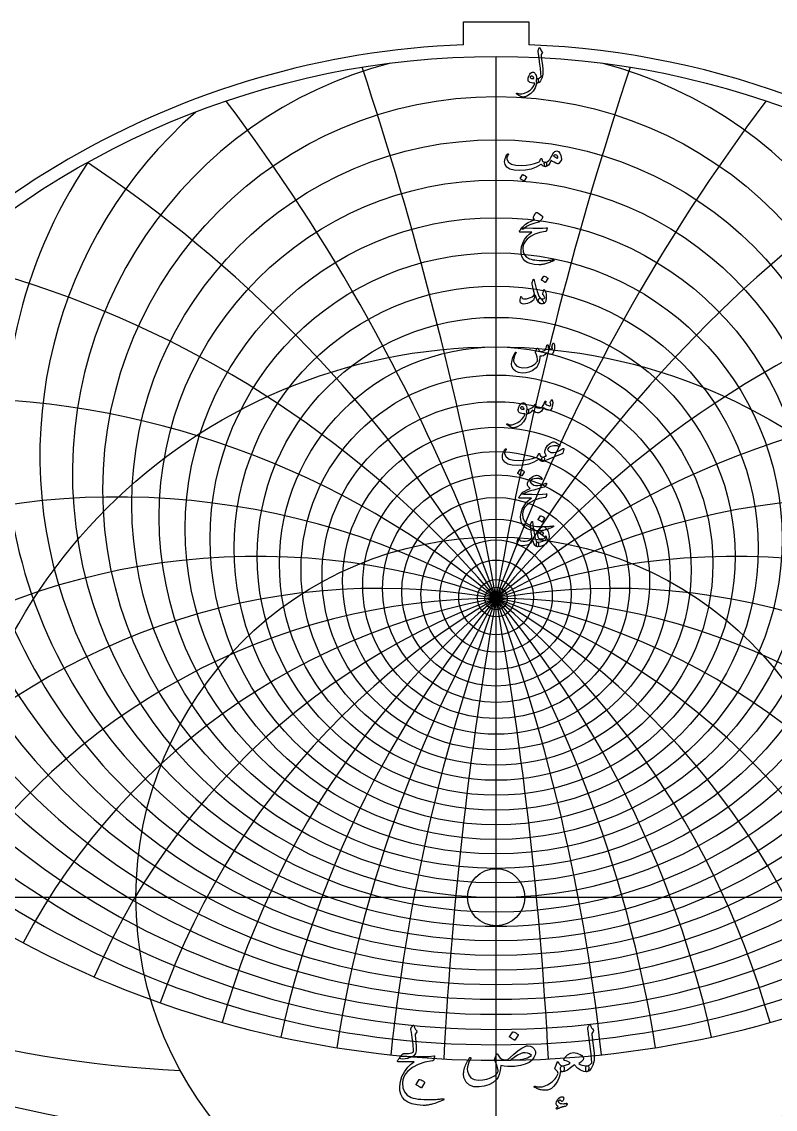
# Model space of a CAD drawing. Header units: millimetres. Extents: x -78 to 78, y -78 to 80.
# Drawn here: x -43.2 to 25.4, y -19.3 to 79.7 of the extents above; entities that cross this region are included whole.
import ezdxf

# ---------------------------------------------------------------- set-up
doc = ezdxf.new("R2010")
doc.units = ezdxf.units.MM
for name, color, linetype in [('CUT_INNER', 6, 'Continuous'), ('CUT_OUTER', 1, 'Continuous'), ('ENGRAVE', 7, 'Continuous'), ('ENGRAVE_FINE', 8, 'Continuous'), ('TEXT', 5, 'Continuous')]:
    doc.layers.add(name, color=color, linetype=linetype)

msp = doc.modelspace()

# ---------------------------------------------------------------- linework, layer by layer
at = {"layer": 'CUT_INNER'}
msp.add_circle((0, 0), 2.6, dxfattribs=at)
at = {"layer": 'CUT_OUTER'}
for points in [[(-2.975, 79.665), (2.975, 79.665), (2.975, 77.5677)], [(-2.975, 77.5677), (-2.975, 79.665)]]:
    msp.add_lwpolyline(points, dxfattribs=at)
for centre, radius, start, end in [((-0.0002, -0.0002), 77.6249, 148.007612, 87.803431), ((-0.0008, 0.0009), 77.6238, 92.19583, 148.008025)]:
    msp.add_arc(centre, radius, start, end, dxfattribs=at)
at = {"layer": 'ENGRAVE'}
for points in [[(0, -76.5), (0, 76.5)], [(-76.5, 0), (76.5, 0)]]:
    msp.add_lwpolyline(points, dxfattribs=at)
for centre, radius in [((0, 0), 76.5), ((0, 33.551), 28.2878), ((0, 0), 50.0761), ((0, 29.7713), 17.7491), ((0, 27.8024), 8.58), ((0, 0), 32.7793), ((0, 27.1891), 1.02)]:
    msp.add_circle(centre, radius, dxfattribs=at)
for centre, radius, start, end in [((0, 40.2027), 41.514, 131.172626, 48.827374), ((0, 52.2707), 60.202, 184.595622, 355.404378), ((0, -32.5198), 59.7089, 33, 147), ((0, -32.5198), 59.7089, 33, 147), ((0, 77.1104), 91.9436, 217.070295, 322.929705), ((-23.8481, 89.0025), 104.8704, 239.875199, 267.323307)]:
    msp.add_arc(centre, radius, start, end, dxfattribs=at)
at = {"layer": 'ENGRAVE_FINE'}
for centre, radius in [((0, 37.0862), 35.7749), ((0, 35.7741), 33.1497), ((0, 34.6008), 30.6597), ((0, 32.6121), 26.0195), ((0, 31.7732), 23.8419), ((0, 31.0251), 21.7441), ((0, 30.36), 19.716), ((0, 29.2533), 15.8354), ((0, 28.8011), 13.9679), ((0, 28.4108), 12.1401), ((0, 28.0788), 10.3459), ((0, 27.5793), 6.8371), ((0, 27.4076), 5.1122), ((0, 27.2859), 3.4008), ((0, 27.2132), 1.6982)]:
    msp.add_circle(centre, radius, dxfattribs=at)
for centre, radius, start, end in [((0, 38.5552), 38.5552, 104.428163, 75.571837), ((-338.6259, -32.5198), 343.8498, 2.969013, 18.313318), ((-338.6259, -32.5198), 343.8498, 2.969013, 18.313318), ((338.6259, -32.5198), 343.8498, 161.686682, 177.030987), ((338.6259, -32.5198), 343.8498, 161.686682, 177.030987), ((-164.0488, -32.5198), 174.5771, 5.979733, 36.962322), ((-164.0488, -32.5198), 174.5771, 5.979733, 36.962322), ((164.0488, -32.5198), 174.5771, 143.037678, 174.020267), ((164.0488, -32.5198), 174.5771, 143.037678, 174.020267), ((0, 42.055), 44.6794, 146.258009, 33.741991), ((-103.4188, -32.5198), 119.4178, 9.076124, 56.31782), ((-103.4188, -32.5198), 119.4178, 9.076124, 56.31782), ((103.4188, -32.5198), 119.4178, 123.68218, 170.923876), ((103.4188, -32.5198), 119.4178, 123.68218, 170.923876), ((0, 44.1438), 48.0849, 157.98396, 22.01604), ((-71.1583, -32.5198), 92.8905, 12.306911, 76.81627), ((-71.1583, -32.5198), 92.8905, 12.306911, 76.81627), ((71.1583, -32.5198), 92.8905, 103.18373, 167.693089), ((71.1583, -32.5198), 92.8905, 103.18373, 167.693089), ((0, 46.5083), 51.7715, 167.906186, 12.093814), ((0, 49.197), 55.7897, 176.664202, 3.335798), ((-50.1017, -32.5198), 77.9444, 15.72862, 98.962673), ((-50.1017, -32.5198), 77.9444, 15.72862, 98.962673), ((50.1017, -32.5198), 77.9444, 81.037327, 164.27138), ((50.1017, -32.5198), 77.9444, 81.037327, 164.27138), ((0, 55.8067), 65.0877, 191.904364, 348.095636), ((0, 59.9043), 70.5483, 198.724544, 341.275456), ((-34.4729, -32.5198), 68.9459, 19.409554, 123.219246), ((-34.4729, -32.5198), 68.9459, 19.409554, 123.219246), ((34.4729, -32.5198), 68.9459, 56.780754, 160.590446), ((34.4729, -32.5198), 68.9459, 56.780754, 160.590446), ((0, 64.6942), 76.7164, 205.149698, 334.850302), ((-21.7323, -32.5198), 63.5409, 23.435256, 134.139707), ((-21.7323, -32.5198), 63.5409, 23.435256, 134.139707), ((21.7323, -32.5198), 63.5409, 45.860293, 156.564744), ((21.7323, -32.5198), 63.5409, 45.860293, 156.564744), ((-10.5283, -32.5198), 60.63, 27.916334, 141.112561), ((-10.5283, -32.5198), 60.63, 27.916334, 141.112561), ((10.5283, -32.5198), 60.63, 38.887439, 152.083666), ((10.5283, -32.5198), 60.63, 38.887439, 152.083666), ((0, 70.3503), 83.7681, 211.247898, 328.752102), ((0, 178.2403), 202.1254, 247.925664, 292.074336)]:
    msp.add_arc(centre, radius, start, end, dxfattribs=at)
at = {"layer": 'TEXT'}
for points in [[(3.8229, 77.0626), (3.8535, 77.1364), (3.8772, 77.195), (3.8942, 77.2382), (3.9044, 77.2662), (3.9123, 77.284), (3.9225, 77.2968), (3.9349, 77.3044), (3.9496, 77.3069), (3.9663, 77.3041), (3.9802, 77.2956), (3.9912, 77.2815), (3.9994, 77.2617), (4.037, 77.1647), (4.082, 77.0773), (4.1343, 76.9996), (4.1939, 76.9314), (4.2106, 76.9097), (4.2154, 76.8851), (4.2083, 76.8576), (4.1894, 76.8274), (4.0899, 76.6871), (4.0967, 76.6243), (4.1034, 76.5627), (4.1102, 76.5022), (4.117, 76.4428), (4.1238, 76.3846), (4.1306, 76.3274), (4.1374, 76.2715), (4.1442, 76.2166), (4.2067, 75.7088), (4.2448, 75.3118), (4.2587, 75.0256), (4.2482, 74.8503), (4.1628, 74.5322), (4.0514, 74.2972), (3.914, 74.1454), (3.7506, 74.0767), (3.746, 74.0767), (3.7415, 74.0767), (3.737, 74.0767), (3.7325, 74.0767), (3.7056, 74.1021), (3.6883, 74.1604), (3.6807, 74.2514), (3.6827, 74.3753), (3.6869, 74.4211), (3.6997, 74.4544), (3.7209, 74.4754), (3.7506, 74.4838), (3.8654, 74.5067), (3.9609, 74.5483), (4.0373, 74.6085), (4.0944, 74.6874), (4.0906, 74.7822), (4.0837, 74.8899), (4.0736, 75.0106), (4.0605, 75.1444), (4.0445, 75.2906), (4.026, 75.4486), (4.0049, 75.6186), (3.9813, 75.8004), (3.9595, 75.9791), (3.9394, 76.1397), (3.9211, 76.2822), (3.9044, 76.4066), (3.89, 76.5129), (3.8784, 76.6012), (3.8696, 76.6713), (3.8637, 76.7233), (3.8184, 76.9812), (3.817, 77.0066), (3.8173, 77.0287), (3.8193, 77.0474), (3.8229, 77.0626)], [(3.6601, 74.0269), (3.554, 73.6545), (3.3762, 73.3426), (3.1265, 73.0912), (2.805, 72.9004), (2.76, 72.881), (2.7156, 72.8636), (2.6718, 72.8482), (2.6286, 72.8348), (2.5861, 72.8236), (2.5449, 72.815), (2.5047, 72.8089), (2.4657, 72.8054), (2.3684, 72.8192), (2.2395, 72.8698), (2.0789, 72.9572), (1.8866, 73.0813), (1.8659, 73.0992), (1.8538, 73.1164), (1.8501, 73.1331), (1.8549, 73.1492), (1.8657, 73.1616), (1.8798, 73.1673), (1.8973, 73.1662), (1.9183, 73.1583), (2.1182, 73.0935), (2.3424, 73.0938), (2.5909, 73.1591), (2.8638, 73.2895), (3.0866, 73.4407), (3.271, 73.6186), (3.4169, 73.823), (3.5243, 74.054), (3.5235, 74.0622), (3.521, 74.0687), (3.5167, 74.0736), (3.5108, 74.0767), (3.355, 74.0857), (3.2224, 74.1038), (3.1129, 74.131), (3.0267, 74.1671), (2.96, 74.2231), (2.9181, 74.3006), (2.9011, 74.3996), (2.9091, 74.52), (2.9116, 74.536), (2.9147, 74.5523), (2.9184, 74.5688), (2.9226, 74.5856), (2.9274, 74.603), (2.9328, 74.6213), (2.9387, 74.6403), (2.9452, 74.6603), (2.9984, 74.7895), (3.0629, 74.8967), (3.1387, 74.9818), (3.2257, 75.0448), (3.3148, 75.0793), (3.3965, 75.0788), (3.4709, 75.0431), (3.5379, 74.9725), (3.5965, 74.8741), (3.6408, 74.7598), (3.6711, 74.6297), (3.6872, 74.4838), (3.6961, 74.484), (3.7047, 74.4844), (3.7131, 74.4851), (3.7211, 74.4861), (3.7292, 74.4871), (3.7375, 74.4878), (3.7462, 74.4882), (3.7551, 74.4884), (3.7856, 74.4819), (3.8094, 74.4624), (3.8263, 74.4298), (3.8365, 74.3843), (3.8408, 74.3343), (3.8399, 74.2836), (3.834, 74.2325), (3.8229, 74.1807), (3.8085, 74.1352), (3.7924, 74.1027), (3.7746, 74.0832), (3.7551, 74.0767), (3.6691, 74.0767), (3.6686, 74.0685), (3.6669, 74.0574), (3.664, 74.0436), (3.6601, 74.0269)], [(3.4429, 74.5336), (3.3954, 74.6165), (3.3434, 74.675), (3.2868, 74.7092), (3.2257, 74.7191), (3.1893, 74.7095), (3.1568, 74.6942), (3.1282, 74.6733), (3.1036, 74.6467), (3.0957, 74.6326), (3.0945, 74.6173), (3.1002, 74.6009), (3.1126, 74.5834), (3.1593, 74.5424), (3.2269, 74.5144), (3.3154, 74.4994), (3.4248, 74.4974), (3.4361, 74.4997), (3.4429, 74.5065), (3.4452, 74.5178), (3.4429, 74.5336)], [(1.0315, 67.6251), (1.0476, 67.6426), (1.0643, 67.65), (1.0816, 67.6471), (1.0994, 67.6341), (1.113, 67.6172), (1.1175, 67.5979), (1.113, 67.5764), (1.0994, 67.5527), (1.0304, 67.4458), (0.9863, 67.3468), (0.967, 67.2558), (0.9727, 67.1727), (1.1144, 66.8995), (1.3901, 66.7089), (1.7998, 66.6009), (2.3435, 66.5755), (2.747, 66.6052), (3.1341, 66.6671), (3.5048, 66.7612), (3.8591, 66.8876), (3.9216, 66.9247), (3.9734, 66.9815), (4.0144, 67.0581), (4.0446, 67.1546), (4.0548, 67.182), (4.0718, 67.2009), (4.0955, 67.2114), (4.1261, 67.2134), (4.1478, 67.204), (4.1634, 67.1851), (4.1727, 67.1565), (4.1758, 67.1184), (4.197, 67.0239), (4.2561, 66.9532), (4.3531, 66.9063), (4.488, 66.8831), (4.5366, 66.8724), (4.5694, 66.8447), (4.5864, 66.8), (4.5875, 66.7383), (4.5711, 66.6235), (4.5491, 66.5415), (4.5214, 66.4923), (4.488, 66.4759), (4.3888, 66.4889), (4.2946, 66.528), (4.2055, 66.593), (4.1215, 66.684), (4.1145, 66.6877), (4.1023, 66.6852), (4.0851, 66.6764), (4.0627, 66.6614), (3.6408, 66.4239), (3.1805, 66.2542), (2.6817, 66.1525), (2.1445, 66.1185), (1.6479, 66.1525), (1.2622, 66.2542), (0.9874, 66.4239), (0.8234, 66.6614), (0.7861, 66.794), (0.7736, 66.9295), (0.7861, 67.0678), (0.8234, 67.2089), (0.8737, 67.3401), (0.9252, 67.4532), (0.9778, 67.5482), (1.0315, 67.6251)], [(5.5376, 67.9146), (5.6793, 67.8643), (5.7966, 67.7223), (5.8897, 67.4888), (5.9584, 67.1636), (5.9609, 67.1401), (5.9595, 67.1195), (5.9541, 67.1017), (5.9448, 67.0867), (5.696, 66.7745), (5.6787, 66.7556), (5.6586, 66.744), (5.6357, 66.7397), (5.61, 66.7429), (5.4409, 66.8005), (5.282, 66.8741), (5.1333, 66.9634), (4.9947, 67.0686), (4.883, 66.8093), (4.7606, 66.6241), (4.6274, 66.513), (4.4835, 66.4759), (4.4674, 66.4819), (4.4507, 66.4997), (4.4334, 66.5294), (4.4156, 66.5709), (4.3882, 66.6739), (4.3783, 66.7564), (4.3859, 66.8186), (4.4111, 66.8605), (4.4258, 66.8704), (4.4428, 66.8775), (4.462, 66.8817), (4.4835, 66.8831), (4.5864, 66.9006), (4.6871, 66.9487), (4.7855, 67.0273), (4.8816, 67.1365), (4.9237, 67.1998), (4.9868, 67.3039), (5.0708, 67.4486), (5.1757, 67.6341), (5.2577, 67.7568), (5.3453, 67.8445), (5.4386, 67.8971), (5.5376, 67.9146)], [(5.2119, 67.4713), (5.2967, 67.4006), (5.3928, 67.3423), (5.5003, 67.2965), (5.619, 67.2631), (5.6125, 67.3522), (5.5885, 67.4249), (5.5469, 67.4812), (5.4878, 67.521), (5.4197, 67.5417), (5.351, 67.5402), (5.2817, 67.5168), (5.2119, 67.4713)], [(2.4023, 65.7475), (2.408, 65.7532), (2.4159, 65.7566), (2.4261, 65.7577), (2.4385, 65.7566), (2.5265, 65.721), (2.6093, 65.6774), (2.6871, 65.6259), (2.7598, 65.5666), (2.7668, 65.5575), (2.7699, 65.5485), (2.7691, 65.5394), (2.7643, 65.5304), (2.5516, 65.1865), (2.5437, 65.1783), (2.5335, 65.1764), (2.5211, 65.1806), (2.5064, 65.1911), (2.4937, 65.2001), (2.4736, 65.2137), (2.4462, 65.2318), (2.4114, 65.2544), (2.3687, 65.2815), (2.3175, 65.3132), (2.2579, 65.3494), (2.1897, 65.3901), (2.1807, 65.3969), (2.1761, 65.4037), (2.1761, 65.4105), (2.1807, 65.4173)], [(3.8184, 61.426), (3.4231, 61.3228), (3.0742, 61.1896), (2.7716, 61.0265), (2.5155, 60.8333), (2.4761, 60.8037), (2.4397, 60.787), (2.406, 60.7833), (2.3752, 60.7926), (2.3393, 60.8353), (2.3447, 60.8955), (2.3913, 60.9733), (2.4793, 61.0686), (2.6871, 61.2411), (2.926, 61.3966), (3.1961, 61.5352), (3.4972, 61.6567), (3.4112, 61.7834), (3.3951, 61.8151), (3.3875, 61.8468), (3.3883, 61.8784), (3.3977, 61.9101), (3.4585, 62.0308), (3.5142, 62.1307), (3.5648, 62.2095), (3.6103, 62.2675), (3.6394, 62.2949), (3.668, 62.3094), (3.696, 62.3108), (3.7234, 62.2992), (3.8826, 62.2093), (4.0164, 62.125), (4.1247, 62.0464), (4.2075, 61.9734), (4.2236, 61.95), (4.2313, 61.9203), (4.2304, 61.8844), (4.2211, 61.8422), (4.1919, 61.7764), (4.1453, 61.6963), (4.0811, 61.6022), (3.9994, 61.4939), (3.9779, 61.4778), (3.9406, 61.4611), (3.8874, 61.4438), (3.8184, 61.426)], [(2.7507, 60.9012), (3.3312, 60.8808), (3.8331, 60.8786), (4.2564, 60.8944), (4.6011, 60.9284), (4.6117, 60.9296), (4.6209, 60.9289), (4.6287, 60.9262), (4.635, 60.9216), (4.6397, 60.9152), (4.6424, 60.9074), (4.6431, 60.8982), (4.6418, 60.8876), (4.6329, 60.8463), (4.6243, 60.8085), (4.6159, 60.774), (4.6079, 60.7429), (4.6001, 60.7151), (4.5926, 60.6908), (4.5854, 60.6699), (4.5785, 60.6524), (4.5638, 60.6244), (4.5468, 60.6037), (4.5276, 60.5904), (4.5061, 60.5845), (3.9836, 60.4898), (3.5289, 60.3413), (3.1421, 60.1392), (2.8231, 59.8833), (2.6619, 59.6992), (2.5449, 59.5044), (2.4719, 59.2988), (2.4431, 59.0825), (2.4708, 58.7429), (2.5811, 58.4661), (2.7739, 58.252), (3.0493, 58.1007), (3.1921, 58.0549), (3.349, 58.017), (3.5201, 57.9871), (3.7053, 57.965), (3.9044, 57.9506), (4.117, 57.9435), (4.3432, 57.9438), (4.583, 57.9514), (4.6683, 57.9562), (4.7521, 57.9616), (4.8345, 57.9675), (4.9155, 57.9741), (4.9946, 57.9811), (5.0711, 57.9888), (5.145, 57.997), (5.2164, 58.0057), (5.2382, 58.0069), (5.2537, 58.0012), (5.2631, 57.9888), (5.2662, 57.9695), (5.2645, 57.9472), (5.2594, 57.9299), (5.2509, 57.9178), (5.239, 57.9107), (5.1112, 57.8567), (4.9902, 57.8078), (4.8759, 57.764), (4.7685, 57.7252), (4.6681, 57.6913), (4.5751, 57.6619), (4.4894, 57.637), (4.4111, 57.6166), (4.3374, 57.6017), (4.2657, 57.5884), (4.196, 57.5768), (4.1283, 57.5669), (4.0623, 57.5592), (3.9977, 57.5544), (3.9345, 57.5525), (3.8727, 57.5533), (3.4508, 57.5861), (3.0991, 57.6574), (2.8174, 57.7671), (2.6059, 57.9152), (2.4507, 58.1004), (2.3424, 58.3168), (2.281, 58.5642), (2.2666, 58.8427), (2.311, 59.1882), (2.4171, 59.5236), (2.5847, 59.8488), (2.814, 60.1638), (2.9037, 60.2591), (3.0052, 60.3504), (3.1186, 60.4378), (3.2438, 60.5212), (2.149, 60.5302), (2.1227, 60.5415), (2.1117, 60.5619), (2.1159, 60.5913), (2.1354, 60.6298), (2.1722, 60.6857), (2.2055, 60.7361), (2.2355, 60.7807), (2.2621, 60.8198), (2.2853, 60.8529), (2.3051, 60.8797), (2.3215, 60.9004), (2.3345, 60.9148), (2.3639, 60.9173), (2.4431, 60.9159), (2.572, 60.9105), (2.7507, 60.9012)], [(4.341, 56.5182), (4.3466, 56.5239), (4.3545, 56.5273), (4.3647, 56.5284), (4.3772, 56.5273), (4.4651, 56.4917), (4.5479, 56.4481), (4.6257, 56.3966), (4.6984, 56.3373), (4.7054, 56.3282), (4.7086, 56.3192), (4.7077, 56.3101), (4.7029, 56.3011), (4.4903, 55.9572), (4.4823, 55.949), (4.4722, 55.9471), (4.4597, 55.9513), (4.445, 55.9618), (4.4323, 55.9708), (4.4122, 55.9844), (4.3848, 56.0025), (4.35, 56.0251), (4.3073, 56.0522), (4.2561, 56.0839), (4.1965, 56.1201), (4.1283, 56.1608), (4.1193, 56.1676), (4.1148, 56.1744), (4.1148, 56.1812), (4.1193, 56.188)], [(3.4678, 56.1292), (3.4938, 56.0105), (3.5221, 55.8899), (3.5526, 55.7674), (3.5854, 55.6428), (3.6205, 55.5157), (3.6578, 55.3855), (3.6974, 55.2522), (3.7392, 55.1157), (3.8238, 54.8703), (3.901, 54.6859), (3.9708, 54.5627), (4.0333, 54.5004), (4.0879, 54.4634), (4.143, 54.4111), (4.1987, 54.3435), (4.255, 54.2607), (4.3082, 54.158), (4.3229, 54.0808), (4.2991, 54.0291), (4.2369, 54.0028), (4.0359, 54.0231), (3.858, 54.1566), (3.7033, 54.4032), (3.5719, 54.7628), (3.569, 54.7688), (3.5651, 54.773), (3.56, 54.7756), (3.5538, 54.7764), (3.5492, 54.7756), (3.5447, 54.773), (3.5402, 54.7688), (3.5357, 54.7628), (3.5229, 54.7046), (3.5074, 54.643), (3.489, 54.5779), (3.4678, 54.5095), (3.4446, 54.4447), (3.4203, 54.3907), (3.3948, 54.3475), (3.3683, 54.315), (3.2727, 54.2315), (3.1534, 54.1577), (3.0103, 54.0936), (2.8435, 54.039), (2.6738, 53.9985), (2.5268, 53.9813), (2.4023, 53.9872), (2.3006, 54.0164), (2.2135, 54.0893), (2.1739, 54.2177), (2.1818, 54.4015), (2.2372, 54.6407), (2.2426, 54.6486), (2.2497, 54.6543), (2.2584, 54.6577), (2.2689, 54.6588), (2.2813, 54.6574), (2.2915, 54.6531), (2.2994, 54.6461), (2.3051, 54.6362), (2.3266, 54.5861), (2.3503, 54.5446), (2.3763, 54.5115), (2.4046, 54.4869), (2.4928, 54.4541), (2.6127, 54.4462), (2.7643, 54.4631), (2.9475, 54.505), (3.1429, 54.5677), (3.2947, 54.6384), (3.403, 54.717), (3.4678, 54.8036), (3.4785, 54.8912), (3.461, 55.0411), (3.4152, 55.2532), (3.3411, 55.5274), (3.3055, 55.6719), (3.2846, 55.7887), (3.2783, 55.8778), (3.2868, 55.9391), (3.3728, 56.1834), (3.3821, 56.2092), (3.392, 56.2276), (3.4025, 56.2386), (3.4135, 56.2423), (3.4271, 56.2352), (3.4406, 56.214), (3.4542, 56.1786), (3.4678, 56.1292)], [(4.3817, 54.6678), (4.3551, 54.7122), (4.3297, 54.7504), (4.3053, 54.7824), (4.2821, 54.8081), (4.2655, 54.8301), (4.2561, 54.8556), (4.2542, 54.8844), (4.2595, 54.9167), (4.3545, 55.2605), (4.3678, 55.2905), (4.3851, 55.299), (4.4063, 55.286), (4.4314, 55.2515), (4.4693, 55.1782), (4.5016, 55.0897), (4.5282, 54.9859), (4.5491, 54.8669), (4.5612, 54.7527), (4.566, 54.6407), (4.5635, 54.531), (4.5536, 54.4235), (4.5375, 54.3299), (4.5163, 54.2482), (4.49, 54.1784), (4.4586, 54.1204), (4.4199, 54.0774), (4.367, 54.0435), (4.3, 54.0186), (4.2188, 54.0028), (4.1357, 53.9997), (4.0582, 54.013), (3.9864, 54.0427), (3.9202, 54.0887), (3.869, 54.1473), (3.8422, 54.2143), (3.8396, 54.2898), (3.8614, 54.3738), (3.8962, 54.4425), (3.9372, 54.4857), (3.9844, 54.5036), (4.0378, 54.4959), (4.1611, 54.4662), (4.2686, 54.4631), (4.3602, 54.4866), (4.436, 54.5366), (4.4377, 54.5499), (4.4292, 54.5762), (4.4105, 54.6155), (4.3817, 54.6678)], [(5.1621, 50.3782), (5.17, 50.398), (5.1802, 50.4121), (5.1926, 50.4206), (5.2073, 50.4235), (5.2263, 50.4212), (5.2424, 50.4144), (5.2557, 50.4031), (5.2662, 50.3873), (5.2919, 50.3307), (5.3103, 50.2606), (5.3213, 50.1769), (5.325, 50.0796), (5.3151, 49.9207), (5.2854, 49.7697), (5.2359, 49.6266), (5.1666, 49.4915), (5.1429, 49.459), (5.1169, 49.4338), (5.0886, 49.416), (5.058, 49.4055), (4.9475, 49.3984), (4.8284, 49.418), (4.7009, 49.464), (4.5649, 49.5367), (4.4504, 49.3798), (4.3149, 49.2754), (4.1586, 49.2237), (3.9813, 49.2245), (3.9755, 49.1291), (3.9672, 49.0374), (3.9563, 48.9493), (3.9428, 48.8649), (3.9269, 48.7836), (3.9083, 48.7048), (3.8873, 48.6286), (3.8637, 48.555), (3.8088, 48.4221), (3.7347, 48.2994), (3.6414, 48.1868), (3.5289, 48.0845), (3.2656, 47.9091), (2.9871, 47.7859), (2.6933, 47.7146), (2.3842, 47.6954), (2.0362, 47.7426), (1.761, 47.8662), (1.5589, 48.0661), (1.4296, 48.3423), (1.4121, 48.4419), (1.4093, 48.5595), (1.4212, 48.6952), (1.4477, 48.849), (1.4904, 49.0176), (1.5507, 49.1929), (1.6284, 49.375), (1.7237, 49.5639), (1.7314, 49.5757), (1.7407, 49.5842), (1.7517, 49.5893), (1.7644, 49.591), (1.7772, 49.5899), (1.7882, 49.5865), (1.7975, 49.5808), (1.8052, 49.5729), (1.8102, 49.5613), (1.8119, 49.5492), (1.8102, 49.5364), (1.8052, 49.5231), (1.6841, 49.2718), (1.6061, 49.0651), (1.571, 48.903), (1.5789, 48.7857), (1.6932, 48.527), (1.873, 48.3389), (2.1185, 48.2216), (2.4295, 48.1749), (2.8644, 48.2026), (3.2325, 48.3129), (3.534, 48.5058), (3.7687, 48.7812), (3.7678, 48.9627), (3.7381, 49.1544), (3.6796, 49.3563), (3.5922, 49.5684), (3.5812, 49.5899), (3.5752, 49.6091), (3.5744, 49.6261), (3.5786, 49.6408), (3.603, 49.6912), (3.6261, 49.7386), (3.6482, 49.7829), (3.6691, 49.824), (3.6889, 49.8615), (3.7076, 49.8947), (3.7251, 49.9237), (3.7415, 49.9484), (3.7508, 49.9589), (3.7607, 49.9631), (3.7712, 49.9611), (3.7822, 49.9529), (3.7879, 49.9467), (3.7958, 49.9371), (3.806, 49.9241), (3.8184, 49.9077), (3.8326, 49.8879), (3.8478, 49.8647), (3.8642, 49.8381), (3.8818, 49.8082), (3.9174, 49.7505), (3.9474, 49.7086), (3.9717, 49.6826), (3.9903, 49.6724), (4.108, 49.6625), (4.2256, 49.6826), (4.3432, 49.7327), (4.4609, 49.8127), (4.5036, 49.8659), (4.5457, 49.9529), (4.5872, 50.074), (4.6282, 50.2289), (4.6322, 50.2436), (4.6396, 50.2561), (4.6503, 50.2662), (4.6644, 50.2742), (4.6777, 50.2793), (4.6905, 50.2809), (4.7026, 50.2793), (4.7142, 50.2742), (4.7315, 50.2459), (4.738, 50.1927), (4.7337, 50.1147), (4.7187, 50.0118), (4.8101, 49.9558), (4.9076, 49.919), (5.0114, 49.9015), (5.1214, 49.9032), (5.12, 49.9363), (5.1157, 49.9631), (5.1087, 49.9838), (5.0988, 49.9982), (5.0875, 50.0118), (5.0807, 50.0253), (5.0784, 50.0389), (5.0807, 50.0525)], [(2.7711, 43.9348), (2.665, 43.5624), (2.4872, 43.2505), (2.2375, 42.9991), (1.916, 42.8082), (1.871, 42.7889), (1.8266, 42.7715), (1.7828, 42.7561), (1.7396, 42.7426), (1.6971, 42.7315), (1.6559, 42.7228), (1.6157, 42.7168), (1.5767, 42.7132), (1.4794, 42.7271), (1.3505, 42.7777), (1.1899, 42.8651), (0.9976, 42.9892), (0.9769, 43.007), (0.9648, 43.0243), (0.9611, 43.0409), (0.9659, 43.0571), (0.9767, 43.0695), (0.9908, 43.0752), (1.0083, 43.074), (1.0293, 43.0661), (1.2292, 43.0014), (1.4534, 43.0016), (1.7019, 43.067), (1.9748, 43.1973), (2.1976, 43.3486), (2.382, 43.5264), (2.5279, 43.7309), (2.6353, 43.9619), (2.6345, 43.9701), (2.6319, 43.9766), (2.6277, 43.9814), (2.6218, 43.9845), (2.466, 43.9936), (2.3334, 44.0117), (2.2239, 44.0388), (2.1377, 44.075), (2.0709, 44.131), (2.0291, 44.2085), (2.0121, 44.3074), (2.0201, 44.4279), (2.0226, 44.4439), (2.0257, 44.4601), (2.0294, 44.4767), (2.0336, 44.4935), (2.0384, 44.5109), (2.0438, 44.5291), (2.0497, 44.5482), (2.0562, 44.5681), (2.1094, 44.6974), (2.1739, 44.8045), (2.2497, 44.8896), (2.3367, 44.9527), (2.4258, 44.9872), (2.5075, 44.9866), (2.5819, 44.951), (2.6489, 44.8803), (2.7074, 44.7819), (2.7518, 44.6677), (2.7821, 44.5376), (2.7982, 44.3917), (2.8071, 44.3918), (2.8157, 44.3923), (2.8241, 44.393), (2.8321, 44.394), (2.8402, 44.395), (2.8485, 44.3957), (2.8572, 44.3961), (2.8661, 44.3962), (2.8966, 44.3897), (2.9204, 44.3702), (2.9373, 44.3377), (2.9475, 44.2922), (2.9518, 44.2421), (2.9509, 44.1915), (2.945, 44.1403), (2.9339, 44.0886), (2.9195, 44.0431), (2.9034, 44.0105), (2.8856, 43.991), (2.8661, 43.9845), (2.7801, 43.9845), (2.7796, 43.9763), (2.7779, 43.9653), (2.775, 43.9514), (2.7711, 43.9348)], [(2.5539, 44.4415), (2.5064, 44.5243), (2.4544, 44.5828), (2.3978, 44.6171), (2.3367, 44.627), (2.3003, 44.6173), (2.2678, 44.6021), (2.2392, 44.5811), (2.2146, 44.5546), (2.2067, 44.5404), (2.2055, 44.5252), (2.2112, 44.5088), (2.2236, 44.4912), (2.2703, 44.4502), (2.3379, 44.4222), (2.4264, 44.4073), (2.5358, 44.4053), (2.5471, 44.4075), (2.5539, 44.4143), (2.5562, 44.4256), (2.5539, 44.4415)], [(5.0558, 45.2739), (5.0657, 45.2807), (5.0773, 45.2784), (5.0906, 45.2671), (5.1056, 45.2468), (5.1217, 45.2123), (5.1338, 45.1631), (5.142, 45.0992), (5.1463, 45.0206), (5.1477, 44.9312), (5.1429, 44.8441), (5.1318, 44.7593), (5.1146, 44.6767), (5.0643, 44.5161), (5.0083, 44.4007), (4.9466, 44.3306), (4.8793, 44.3057), (4.7201, 44.3151), (4.5728, 44.3566), (4.4374, 44.4304), (4.3138, 44.5365), (4.229, 44.3694), (4.1283, 44.239), (4.0118, 44.1454), (3.8795, 44.0886), (3.7407, 44.0761), (3.6001, 44.1112), (3.4579, 44.1938), (3.314, 44.3238), (3.1975, 44.1754), (3.0832, 44.0693), (2.9713, 44.0057), (2.8616, 43.9845), (2.8395, 43.997), (2.8186, 44.0343), (2.7988, 44.0965), (2.7801, 44.1836), (2.7733, 44.2695), (2.7846, 44.3329), (2.814, 44.3736), (2.8616, 44.3917), (3.0702, 44.4389), (3.2529, 44.5308), (3.4095, 44.6674), (3.5402, 44.8486), (3.5473, 44.8585), (3.5549, 44.8656), (3.5631, 44.8698), (3.5719, 44.8713), (3.5826, 44.8701), (3.5922, 44.8667), (3.6007, 44.8611), (3.608, 44.8532), (3.6123, 44.8288), (3.6024, 44.7876), (3.5784, 44.7293), (3.5402, 44.6541), (3.5902, 44.5961), (3.668, 44.5534), (3.7735, 44.526), (3.9066, 44.5139), (4.0726, 44.5486), (4.2177, 44.662), (4.3418, 44.854), (4.445, 45.1246), (4.4501, 45.1385), (4.4563, 45.1484), (4.4637, 45.1543), (4.4722, 45.1563), (4.4849, 45.1552), (4.4959, 45.1518), (4.5052, 45.1461), (4.5129, 45.1382), (4.5185, 45.1269), (4.5219, 45.1156), (4.5231, 45.1043), (4.5219, 45.0929), (4.4767, 44.9029), (4.5296, 44.856), (4.5932, 44.8147), (4.6676, 44.7791), (4.7527, 44.7491), (4.8355, 44.7296), (4.8986, 44.7254), (4.9418, 44.7364), (4.9653, 44.7627), (4.9729, 44.8028), (4.9687, 44.86), (4.9526, 44.934), (4.9246, 45.0251), (4.9294, 45.0508), (4.9529, 45.1009), (4.995, 45.1752), (5.0558, 45.2739)], [(0.8325, 40.7894), (0.8486, 40.8069), (0.8653, 40.8143), (0.8825, 40.8114), (0.9003, 40.7984), (0.9139, 40.7815), (0.9184, 40.7622), (0.9139, 40.7407), (0.9003, 40.717), (0.8313, 40.6101), (0.7872, 40.5111), (0.768, 40.4201), (0.7736, 40.337), (0.9153, 40.0638), (1.191, 39.8732), (1.6007, 39.7652), (2.1445, 39.7398), (2.548, 39.7695), (2.9351, 39.8314), (3.3058, 39.9255), (3.6601, 40.0519), (3.7226, 40.089), (3.7743, 40.1458), (3.8153, 40.2224), (3.8456, 40.3189), (3.8557, 40.3463), (3.8727, 40.3652), (3.8965, 40.3757), (3.927, 40.3777), (3.9488, 40.3683), (3.9643, 40.3494), (3.9737, 40.3208), (3.9768, 40.2827), (3.998, 40.1882), (4.0571, 40.1175), (4.1541, 40.0706), (4.2889, 40.0474), (4.3376, 40.0367), (4.3704, 40.009), (4.3873, 39.9643), (4.3885, 39.9026), (4.3721, 39.7878), (4.35, 39.7058), (4.3223, 39.6566), (4.2889, 39.6402), (4.1897, 39.6532), (4.0955, 39.6923), (4.0065, 39.7573), (3.9225, 39.8483), (3.9154, 39.852), (3.9032, 39.8495), (3.886, 39.8407), (3.8637, 39.8257), (3.4418, 39.5882), (2.9814, 39.4185), (2.4827, 39.3168), (1.9454, 39.2828), (1.4489, 39.3168), (1.0632, 39.4185), (0.7883, 39.5882), (0.6243, 39.8257), (0.587, 39.9583), (0.5746, 40.0938), (0.587, 40.2321), (0.6243, 40.3732), (0.6747, 40.5044), (0.7261, 40.6175), (0.7787, 40.7125), (0.8325, 40.7894)], [(6.1574, 40.7758), (6.0669, 40.4139), (6.0568, 40.3963), (6.0398, 40.3799), (6.016, 40.3647), (5.9855, 40.3505), (5.9178, 40.3266), (5.8458, 40.3002), (5.7696, 40.2712), (5.6892, 40.2397), (5.6045, 40.2059), (5.5156, 40.1701), (5.4224, 40.1324), (5.325, 40.0927), (4.2844, 39.6402), (4.2369, 39.6507), (4.1985, 39.6821), (4.169, 39.7344), (4.1487, 39.8076), (4.1453, 39.8854), (4.1668, 39.9513), (4.2132, 40.0053), (4.2844, 40.0474), (4.2933, 40.0515), (4.311, 40.0593), (4.3374, 40.0707), (4.3726, 40.0859), (4.4163, 40.1044), (4.4682, 40.126), (4.5283, 40.1508), (4.5966, 40.1786), (4.5086, 40.2688), (4.4529, 40.3675), (4.4295, 40.4747), (4.4382, 40.5903), (4.5253, 40.8654), (4.6735, 41.0982), (4.8827, 41.2885), (5.1531, 41.4363), (5.2122, 41.4502), (5.2809, 41.4465), (5.3592, 41.4253), (5.4471, 41.3866), (5.5385, 41.3337), (5.6224, 41.2746), (5.6991, 41.2093), (5.7683, 41.1377), (5.7879, 41.1114), (5.7966, 41.0868), (5.7946, 41.0639), (5.7819, 41.0427), (5.7627, 41.0263), (5.7412, 41.0179), (5.7174, 41.0173), (5.6914, 41.0246), (5.556, 41.0673), (5.4121, 41.0868), (5.2597, 41.0832), (5.0988, 41.0563), (4.9531, 41.0128), (4.8375, 40.9545), (4.7518, 40.8816), (4.6961, 40.7939), (4.6905, 40.7549), (4.7052, 40.7102), (4.7402, 40.6599), (4.7956, 40.6039), (4.859, 40.553), (4.9223, 40.5134), (4.9857, 40.4851), (5.049, 40.4682), (5.2387, 40.4634), (5.4415, 40.5032), (5.6572, 40.5878), (5.886, 40.717), (5.9106, 40.7325), (5.9346, 40.7475), (5.9581, 40.762), (5.981, 40.7758), (6.003, 40.7888), (6.024, 40.8007), (6.0438, 40.8114), (6.0624, 40.821), (6.1142, 40.8454), (6.1472, 40.8459), (6.1617, 40.8227), (6.1574, 40.7758)], [(2.2033, 38.9118), (2.2089, 38.9175), (2.2169, 38.9209), (2.227, 38.922), (2.2395, 38.9209), (2.3274, 38.8853), (2.4103, 38.8417), (2.488, 38.7903), (2.5607, 38.7309), (2.5678, 38.7218), (2.5709, 38.7128), (2.57, 38.7037), (2.5652, 38.6947), (2.3526, 38.3508), (2.3447, 38.3426), (2.3345, 38.3407), (2.322, 38.3449), (2.3073, 38.3554), (2.2946, 38.3644), (2.2745, 38.378), (2.2471, 38.3961), (2.2123, 38.4187), (2.1696, 38.4458), (2.1185, 38.4775), (2.0588, 38.5137), (1.9906, 38.5544), (1.9816, 38.5612), (1.9771, 38.568), (1.9771, 38.5748), (1.9816, 38.5816)], [(4.5898, 37.6768), (4.5935, 37.6448), (4.5728, 37.5852), (4.5279, 37.4978), (4.4586, 37.3827), (4.4439, 37.364), (4.4269, 37.3488), (4.4077, 37.3369), (4.3862, 37.3284), (4.0967, 37.2487), (3.8388, 37.1769), (3.6126, 37.113), (3.418, 37.057), (3.2552, 37.0092), (3.124, 36.9699), (3.0244, 36.9391), (2.9566, 36.9167), (2.4091, 36.6724), (2.3707, 36.6696), (2.3413, 36.6747), (2.3209, 36.6877), (2.3096, 36.7086), (2.3093, 36.7162), (2.313, 36.7256), (2.3206, 36.7366), (2.3322, 36.7493), (2.4436, 36.8539), (2.6105, 36.9642), (2.8327, 37.0802), (3.1104, 37.2017), (3.0349, 37.2662), (2.9713, 37.3284), (2.9195, 37.3884), (2.8796, 37.446), (2.855, 37.5091), (2.8491, 37.5852), (2.8618, 37.6742), (2.8932, 37.7763), (2.9441, 37.8826), (3.0154, 37.9889), (3.107, 38.0953), (3.219, 38.2016), (3.3408, 38.2935), (3.4576, 38.3565), (3.5693, 38.3908), (3.6759, 38.3961), (3.8204, 38.367), (3.9508, 38.3068), (4.067, 38.2154), (4.169, 38.093), (4.1781, 38.0777), (4.1826, 38.0636), (4.1826, 38.0506), (4.1781, 38.0387), (4.1682, 38.0277), (4.1566, 38.0217), (4.1433, 38.0209), (4.1283, 38.0251), (4.0617, 38.0463), (3.9977, 38.0647), (3.9362, 38.0803), (3.8772, 38.093), (3.8211, 38.1026), (3.7681, 38.1088), (3.7182, 38.1117), (3.6714, 38.1111), (3.4766, 38.0882), (3.3128, 38.0331), (3.1802, 37.9457), (3.0787, 37.8261), (3.1867, 37.6838), (3.3072, 37.5784), (3.4401, 37.5097), (3.5854, 37.4777), (3.8017, 37.4755), (4.0344, 37.5094), (4.2836, 37.5795), (4.5491, 37.6858), (4.5601, 37.6887), (4.5706, 37.6881), (4.5805, 37.6841), (4.5898, 37.6768)], [(2.7123, 36.686), (3.2928, 36.6656), (3.7947, 36.6634), (4.218, 36.6792), (4.5626, 36.7131), (4.5733, 36.7144), (4.5824, 36.7137), (4.5902, 36.711), (4.5966, 36.7063), (4.6012, 36.7), (4.6039, 36.6922), (4.6046, 36.683), (4.6034, 36.6724), (4.5945, 36.6311), (4.5858, 36.5932), (4.5775, 36.5587), (4.5694, 36.5276), (4.5617, 36.4999), (4.5542, 36.4756), (4.547, 36.4547), (4.54, 36.4371), (4.5253, 36.4092), (4.5084, 36.3885), (4.4891, 36.3752), (4.4676, 36.3693), (3.9451, 36.2746), (3.4904, 36.1261), (3.1036, 35.9239), (2.7846, 35.668), (2.6235, 35.484), (2.5064, 35.2891), (2.4335, 35.0836), (2.4046, 34.8673), (2.4323, 34.5277), (2.5426, 34.2508), (2.7354, 34.0368), (3.0109, 33.8855), (3.1536, 33.8397), (3.3106, 33.8018), (3.4816, 33.7718), (3.6669, 33.7498), (3.8659, 33.7354), (4.0786, 33.7283), (4.3048, 33.7286), (4.5446, 33.7362), (4.6298, 33.741), (4.7136, 33.7464), (4.7961, 33.7523), (4.8771, 33.7588), (4.9561, 33.7659), (5.0326, 33.7735), (5.1065, 33.7817), (5.1779, 33.7905), (5.1997, 33.7916), (5.2153, 33.786), (5.2246, 33.7735), (5.2277, 33.7543), (5.226, 33.732), (5.2209, 33.7147), (5.2124, 33.7026), (5.2006, 33.6955), (5.0728, 33.6415), (4.9517, 33.5926), (4.8375, 33.5487), (4.73, 33.51), (4.6297, 33.4761), (4.5366, 33.4467), (4.451, 33.4218), (4.3726, 33.4014), (4.299, 33.3864), (4.2273, 33.3731), (4.1576, 33.3615), (4.0899, 33.3516), (4.0238, 33.344), (3.9592, 33.3392), (3.896, 33.3372), (3.8343, 33.3381), (3.4124, 33.3709), (3.0606, 33.4421), (2.779, 33.5518), (2.5675, 33.7), (2.4122, 33.8852), (2.3039, 34.1015), (2.2426, 34.349), (2.2282, 34.6275), (2.2726, 34.973), (2.3786, 35.3084), (2.5463, 35.6335), (2.7756, 35.9485), (2.8652, 36.0438), (2.9667, 36.1352), (3.0801, 36.2225), (3.2054, 36.3059), (2.1105, 36.315), (2.0842, 36.3263), (2.0732, 36.3467), (2.0775, 36.3761), (2.097, 36.4145), (2.1337, 36.4705), (2.1671, 36.5208), (2.1971, 36.5655), (2.2236, 36.6045), (2.2468, 36.6376), (2.2666, 36.6645), (2.283, 36.6851), (2.296, 36.6996), (2.3254, 36.7021), (2.4046, 36.7007), (2.5335, 36.6953), (2.7123, 36.686)], [(4.0446, 34.7072), (4.0503, 34.7128), (4.0582, 34.7162), (4.0684, 34.7173), (4.0808, 34.7162), (4.1688, 34.6806), (4.2516, 34.637), (4.3294, 34.5856), (4.402, 34.5262), (4.4091, 34.5172), (4.4122, 34.5081), (4.4114, 34.4991), (4.4066, 34.49), (4.1939, 34.1462), (4.186, 34.138), (4.1758, 34.136), (4.1634, 34.1402), (4.1487, 34.1507), (4.136, 34.1597), (4.1159, 34.1733), (4.0885, 34.1914), (4.0537, 34.214), (4.011, 34.2412), (3.9598, 34.2728), (3.9001, 34.309), (3.832, 34.3498), (3.8229, 34.3565), (3.8184, 34.3633), (3.8184, 34.3701), (3.8229, 34.3769)], [(3.7641, 32.3093), (3.7969, 32.2935), (3.8229, 32.2686), (3.8422, 32.2347), (3.8546, 32.1917), (3.8628, 32.1386), (3.8648, 32.0877), (3.8606, 32.039), (3.8501, 31.9927), (3.8345, 31.9531), (3.815, 31.9248), (3.7916, 31.9078), (3.7641, 31.9022), (3.6287, 31.9398), (3.5164, 32.0345), (3.4274, 32.1863), (3.3615, 32.3953), (3.353, 32.4314), (3.3456, 32.4626), (3.3394, 32.489), (3.3343, 32.5107), (3.3304, 32.5275), (3.3275, 32.5395), (3.3258, 32.5467), (3.3253, 32.5491), (3.3185, 32.5624), (3.3117, 32.5661), (3.3049, 32.5602), (3.2981, 32.5446), (3.2212, 32.371), (3.1353, 32.2347), (3.0403, 32.1357), (2.9362, 32.0741), (2.7852, 32.0266), (2.6082, 31.9972), (2.4052, 31.9859), (2.1761, 31.9927), (2.0232, 32.0399), (1.9397, 32.1544), (1.9259, 32.3362), (1.9816, 32.5853), (1.9943, 32.6153), (2.0099, 32.6373), (2.0283, 32.6515), (2.0495, 32.6577), (2.0704, 32.6557), (2.0879, 32.6453), (2.1021, 32.6263), (2.1128, 32.5989), (2.1357, 32.5404), (2.1637, 32.496), (2.1968, 32.4657), (2.235, 32.4496), (2.449, 32.4168), (2.6523, 32.4134), (2.8449, 32.4394), (3.0267, 32.4948), (3.1056, 32.5361), (3.1703, 32.5921), (3.2209, 32.6628), (3.2574, 32.7482), (3.2552, 32.7886), (3.2438, 32.8828), (3.2235, 33.0307), (3.1941, 33.2323), (3.1791, 33.3402), (3.1658, 33.4376), (3.1542, 33.5245), (3.1443, 33.601), (3.1358, 33.6665), (3.1285, 33.7203), (3.1223, 33.7626), (3.1172, 33.7933), (3.1129, 33.8402), (3.1138, 33.8815), (3.1197, 33.9171), (3.1307, 33.9471), (3.1483, 33.9843), (3.1647, 34.0189), (3.1799, 34.051), (3.1941, 34.0806), (3.2068, 34.1076), (3.2178, 34.132), (3.2272, 34.1539), (3.2348, 34.1733), (3.2427, 34.1889), (3.2529, 34.1993), (3.2653, 34.2047), (3.28, 34.205), (3.2962, 34.1988), (3.3083, 34.1891), (3.3165, 34.1761), (3.3208, 34.1597), (3.3483, 33.9283), (3.3767, 33.709), (3.406, 33.5019), (3.4361, 33.3069), (3.4668, 33.1241), (3.4978, 32.9535), (3.529, 32.795), (3.5605, 32.6487), (3.5987, 32.5121), (3.6454, 32.41), (3.7005, 32.3424), (3.7641, 32.3093)], [(4.2844, 33.7526), (4.3155, 33.748), (4.35, 33.7345), (4.3879, 33.7118), (4.4292, 33.6802), (4.6059, 33.4919), (4.7289, 33.2798), (4.7982, 33.044), (4.8137, 32.7844), (4.7999, 32.6492), (4.7719, 32.5288), (4.7298, 32.423), (4.6735, 32.332), (4.4911, 32.1439), (4.2788, 32.0096), (4.0364, 31.929), (3.7641, 31.9022), (3.7367, 31.9087), (3.7132, 31.9282), (3.6937, 31.9607), (3.6782, 32.0062), (3.6724, 32.0314), (3.6686, 32.0571), (3.6667, 32.0834), (3.6669, 32.1103), (3.6684, 32.1369), (3.6708, 32.1623), (3.6741, 32.1866), (3.6782, 32.2098), (3.6903, 32.25), (3.7087, 32.2799), (3.7333, 32.2997), (3.7641, 32.3093), (4.0294, 32.345), (4.2595, 32.4111), (4.4546, 32.5078), (4.6147, 32.6351), (4.607, 32.6987), (4.5977, 32.7493), (4.5867, 32.7869), (4.574, 32.8115), (4.5587, 32.8327), (4.5446, 32.8466), (4.5315, 32.8531), (4.5197, 32.8522), (4.5115, 32.8494), (4.505, 32.8455), (4.5002, 32.8404), (4.497, 32.8342), (4.4535, 32.7448), (4.3998, 32.6758), (4.3359, 32.6272), (4.2618, 32.5989), (4.0466, 32.5822), (3.8987, 32.6407), (3.8181, 32.7745), (3.8048, 32.9834), (3.8229, 33.1033), (3.8591, 33.2278), (3.9134, 33.3567), (3.9858, 33.4902), (4.0622, 33.605), (4.1374, 33.687), (4.2115, 33.7362), (4.2844, 33.7526)], [(4.1351, 33.2639), (4.0902, 33.2512), (4.0548, 33.2176), (4.0291, 33.163), (4.013, 33.0875), (4.0132, 33.0756), (4.0141, 33.0671), (4.0155, 33.0621), (4.0175, 33.0604), (4.063, 33.0493), (4.1091, 33.0434), (4.1558, 33.0425), (4.203, 33.0468), (4.2445, 33.0556), (4.2788, 33.0683), (4.3056, 33.085), (4.3251, 33.1056), (4.2742, 33.1783), (4.2256, 33.2289), (4.1792, 33.2574), (4.1351, 33.2639)], [(-7.5071, -13.9303), (-7.5205, -13.7569), (-7.5366, -13.5744), (-7.5552, -13.3829), (-7.5765, -13.1823), (-7.6008, -12.9719), (-7.6285, -12.751), (-7.6596, -12.5195), (-7.6941, -12.2774), (-7.7665, -12.0301), (-7.7673, -11.9977), (-7.7635, -11.9668), (-7.7552, -11.9374), (-7.7424, -11.9095), (-7.7347, -11.8952), (-7.7236, -11.8763), (-7.709, -11.8529), (-7.6911, -11.825), (-7.6702, -11.7922), (-7.6466, -11.7542), (-7.6204, -11.7108), (-7.5916, -11.6622), (-7.5814, -11.6463), (-7.569, -11.635), (-7.5543, -11.6282), (-7.5373, -11.626), (-7.5234, -11.629), (-7.5117, -11.638), (-7.5022, -11.6531), (-7.4951, -11.6742), (-7.4536, -11.793), (-7.3955, -11.908), (-7.3209, -12.0192), (-7.2297, -12.1266), (-7.2067, -12.1568), (-7.198, -12.187), (-7.2036, -12.2171), (-7.2236, -12.2473), (-7.3503, -12.4222), (-7.3605, -12.4437), (-7.3669, -12.472), (-7.3695, -12.5071), (-7.3684, -12.5489), (-7.3013, -13.1393), (-7.2749, -13.6136), (-7.2892, -13.9718), (-7.3443, -14.2138), (-7.4823, -14.4102), (-7.7213, -14.5592), (-8.0614, -14.6606), (-8.5025, -14.7145), (-8.6661, -14.7054), (-8.7468, -14.6542), (-8.7445, -14.5607), (-8.6593, -14.4249), (-8.6444, -14.407), (-8.6299, -14.3895), (-8.6158, -14.3723), (-8.602, -14.3556), (-8.5886, -14.3392), (-8.5756, -14.3231), (-8.563, -14.3075), (-8.5507, -14.2922), (-8.5206, -14.2632), (-8.4844, -14.2425), (-8.4421, -14.23), (-8.3939, -14.2259), (-8.1775, -14.2191), (-7.9867, -14.2048), (-7.8216, -14.1829), (-7.6821, -14.1535), (-7.6033, -14.1237), (-7.5479, -14.0766), (-7.5158, -14.0121), (-7.5071, -13.9303)], [(8.3456, -11.8914), (8.3863, -11.793), (8.418, -11.7149), (8.4406, -11.6573), (8.4542, -11.6199), (8.4648, -11.5962), (8.4783, -11.5792), (8.4949, -11.569), (8.5145, -11.5656), (8.5368, -11.5694), (8.5553, -11.5807), (8.57, -11.5996), (8.5809, -11.626), (8.631, -11.7553), (8.691, -11.8718), (8.7607, -11.9755), (8.8403, -12.0663), (8.8625, -12.0954), (8.8689, -12.1282), (8.8595, -12.1647), (8.8342, -12.2051), (8.7015, -12.3921), (8.7106, -12.4758), (8.7196, -12.5579), (8.7287, -12.6386), (8.7377, -12.7178), (8.7468, -12.7955), (8.7558, -12.8716), (8.7649, -12.9463), (8.7739, -13.0194), (8.8572, -13.6965), (8.9081, -14.2259), (8.9266, -14.6074), (8.9127, -14.8412), (8.7988, -15.2653), (8.6503, -15.5786), (8.467, -15.7811), (8.2491, -15.8727), (8.2431, -15.8727), (8.237, -15.8727), (8.231, -15.8727), (8.225, -15.8727), (8.1892, -15.8387), (8.1662, -15.7611), (8.156, -15.6397), (8.1586, -15.4745), (8.1643, -15.4135), (8.1812, -15.369), (8.2095, -15.3411), (8.2491, -15.3298), (8.4022, -15.2992), (8.5296, -15.2438), (8.6314, -15.1635), (8.7076, -15.0583), (8.7025, -14.932), (8.6932, -14.7884), (8.6799, -14.6274), (8.6623, -14.4491), (8.641, -14.2541), (8.6163, -14.0434), (8.5882, -13.8168), (8.5568, -13.5744), (8.5277, -13.3361), (8.501, -13.122), (8.4765, -12.9319), (8.4542, -12.7661), (8.435, -12.6243), (8.4195, -12.5067), (8.4078, -12.4132), (8.3999, -12.3438), (8.3396, -12), (8.3377, -11.966), (8.3381, -11.9366), (8.3407, -11.9117), (8.3456, -11.8914)], [(1.5171, -12.2473), (1.5247, -12.2397), (1.5352, -12.2352), (1.5488, -12.2337), (1.5654, -12.2352), (1.6826, -12.2827), (1.7931, -12.3408), (1.8968, -12.4094), (1.9937, -12.4886), (2.0031, -12.5006), (2.0072, -12.5127), (2.0061, -12.5248), (1.9997, -12.5368), (1.7162, -12.9953), (1.7056, -13.0062), (1.692, -13.0089), (1.6755, -13.0032), (1.6559, -12.9893), (1.6389, -12.9772), (1.6121, -12.9591), (1.5756, -12.935), (1.5292, -12.9048), (1.4722, -12.8686), (1.404, -12.8264), (1.3245, -12.7781), (1.2336, -12.7238), (1.2215, -12.7148), (1.2155, -12.7057), (1.2155, -12.6967), (1.2215, -12.6876)], [(2.9287, -13.502), (3.139, -13.5329), (3.3177, -13.6317), (3.4648, -13.7983), (3.5801, -14.0328), (3.593, -14.1226), (3.5832, -14.2229), (3.5507, -14.3337), (3.4957, -14.4551), (3.4324, -14.572), (3.375, -14.6692), (3.3238, -14.7469), (3.2785, -14.805), (3.0146, -15.0221), (2.6572, -15.191), (2.2063, -15.3117), (1.6619, -15.3841), (1.3343, -15.3999), (1.021, -15.3931), (0.722, -15.3637), (0.4373, -15.3117), (0.3702, -15.7539), (0.2835, -16.1094), (0.1772, -16.3783), (0.0513, -16.5604), (-0.279, -16.8412), (-0.6545, -17.0505), (-1.0753, -17.1881), (-1.5412, -17.2541), (-2.0317, -17.2311), (-2.4235, -17.0897), (-2.7164, -16.8299), (-2.9106, -16.4518), (-2.9272, -16.3931), (-2.9407, -16.3319), (-2.9513, -16.268), (-2.9588, -16.2014), (-2.9626, -16.1326), (-2.9618, -16.0619), (-2.9566, -15.9894), (-2.9468, -15.9149), (-2.9256, -15.7831), (-2.8985, -15.6533), (-2.8653, -15.5253), (-2.8261, -15.3991), (-2.7812, -15.2753), (-2.7311, -15.1541), (-2.6757, -15.0355), (-2.615, -14.9196), (-2.588, -14.8725), (-2.5614, -14.8276), (-2.5352, -14.785), (-2.5094, -14.7446), (-2.4843, -14.7066), (-2.4604, -14.6707), (-2.4376, -14.6372), (-2.4159, -14.6059), (-2.4005, -14.5882), (-2.3842, -14.5772), (-2.3673, -14.5731), (-2.3496, -14.5757), (-2.3307, -14.5829), (-2.3164, -14.5923), (-2.3066, -14.604), (-2.3013, -14.618), (-2.2998, -14.6338), (-2.3013, -14.6511), (-2.3058, -14.67), (-2.3134, -14.6904), (-2.3575, -14.7571), (-2.3993, -14.8306), (-2.4389, -14.9109), (-2.4762, -14.998), (-2.5547, -15.2208), (-2.6029, -15.4308), (-2.621, -15.628), (-2.609, -15.8124), (-2.4962, -16.1626), (-2.2908, -16.4171), (-1.9925, -16.5758), (-1.6016, -16.6388), (-1.2238, -16.6211), (-0.8566, -16.5498), (-0.4999, -16.425), (-0.1538, -16.2467), (-0.0494, -16.1724), (0.0407, -16.0823), (0.1165, -15.9764), (0.178, -15.8546), (0.1851, -15.8376), (0.1885, -15.8169), (0.1881, -15.7924), (0.184, -15.7641), (0.1308, -15.4942), (0.0618, -15.2574), (-0.023, -15.0538), (-0.1237, -14.8834), (-0.1436, -14.8521), (-0.1553, -14.8246), (-0.1587, -14.8008), (-0.1538, -14.7808), (0.0332, -14.2862), (0.0599, -14.2489), (0.086, -14.2334), (0.1112, -14.2398), (0.1357, -14.2681), (0.3589, -14.6481), (0.4784, -14.7047), (0.6319, -14.7477), (0.8193, -14.7771), (1.0406, -14.7929), (1.3033, -14.5369), (1.5669, -14.2998), (1.8312, -14.0815), (2.0962, -13.882), (2.3496, -13.7158), (2.5728, -13.597), (2.7658, -13.5257), (2.9287, -13.502)], [(-8.1224, -14.4672), (-7.3484, -14.4943), (-6.6792, -14.4973), (-6.1148, -14.4762), (-5.6552, -14.431), (-5.6411, -14.4293), (-5.6289, -14.4302), (-5.6185, -14.4338), (-5.61, -14.44), (-5.6038, -14.4485), (-5.6002, -14.4589), (-5.5993, -14.4711), (-5.601, -14.4853), (-5.6128, -14.5403), (-5.6243, -14.5908), (-5.6354, -14.6368), (-5.6462, -14.6783), (-5.6566, -14.7152), (-5.6666, -14.7477), (-5.6762, -14.7756), (-5.6854, -14.7989), (-5.705, -14.8363), (-5.7276, -14.8638), (-5.7533, -14.8815), (-5.7819, -14.8894), (-6.4786, -15.0157), (-7.0849, -15.2137), (-7.6006, -15.4832), (-8.0259, -15.8244), (-8.2408, -16.0699), (-8.3969, -16.3296), (-8.4942, -16.6037), (-8.5326, -16.8921), (-8.4957, -17.3449), (-8.3486, -17.714), (-8.0915, -17.9994), (-7.7243, -18.2011), (-7.5339, -18.2622), (-7.3247, -18.3127), (-7.0966, -18.3527), (-6.8496, -18.3821), (-6.5842, -18.4013), (-6.3007, -18.4107), (-5.9991, -18.4104), (-5.6794, -18.4002), (-5.5657, -18.3938), (-5.4539, -18.3866), (-5.344, -18.3787), (-5.236, -18.37), (-5.1306, -18.3606), (-5.0286, -18.3504), (-4.9301, -18.3395), (-4.8349, -18.3278), (-4.8058, -18.3263), (-4.7851, -18.3338), (-4.7726, -18.3504), (-4.7685, -18.3761), (-4.7708, -18.4058), (-4.7775, -18.4288), (-4.7889, -18.4451), (-4.8047, -18.4545), (-4.9751, -18.5265), (-5.1365, -18.5917), (-5.2888, -18.6502), (-5.432, -18.7018), (-5.5659, -18.747), (-5.6899, -18.7863), (-5.8042, -18.8194), (-5.9086, -18.8466), (-6.0068, -18.8666), (-6.1024, -18.8843), (-6.1953, -18.8997), (-6.2856, -18.9129), (-6.3736, -18.9231), (-6.4598, -18.9295), (-6.5441, -18.9322), (-6.6264, -18.931), (-7.1889, -18.8873), (-7.658, -18.7923), (-8.0335, -18.646), (-8.3155, -18.4484), (-8.5224, -18.2015), (-8.6668, -17.9131), (-8.7487, -17.5832), (-8.7679, -17.2118), (-8.7087, -16.7511), (-8.5673, -16.304), (-8.3437, -15.8704), (-8.038, -15.4504), (-7.9185, -15.3234), (-7.7831, -15.2016), (-7.6319, -15.0851), (-7.4649, -14.9739), (-8.9247, -14.9618), (-8.9598, -14.9467), (-8.9745, -14.9196), (-8.9688, -14.8804), (-8.9428, -14.8291), (-8.8938, -14.7544), (-8.8493, -14.6873), (-8.8094, -14.6278), (-8.7739, -14.5757), (-8.743, -14.5316), (-8.7166, -14.4958), (-8.6947, -14.4683), (-8.6774, -14.4491), (-8.6382, -14.4457), (-8.5326, -14.4476), (-8.3607, -14.4547), (-8.1224, -14.4672)], [(3.2242, -14.3948), (3.0391, -14.2538), (2.8457, -14.1686), (2.644, -14.1392), (2.434, -14.1655), (2.2063, -14.2459), (1.9454, -14.3782), (1.6513, -14.5625), (1.3241, -14.7989), (1.9201, -14.8008), (2.4355, -14.7341), (2.8702, -14.5987), (3.2242, -14.3948)], [(8.2491, -15.3298), (8.3373, -15.343), (8.3969, -15.3826), (8.4278, -15.4485), (8.4301, -15.5409), (8.4007, -15.6838), (8.3607, -15.7867), (8.3102, -15.8497), (8.2491, -15.8727), (7.9713, -15.8474), (7.6926, -15.7354), (7.4133, -15.5368), (7.1331, -15.2514), (6.7799, -15.5254), (6.4802, -15.7204), (6.234, -15.8361), (6.0413, -15.8727), (5.9776, -15.8583), (5.9252, -15.8154), (5.8841, -15.7437), (5.8543, -15.6434), (5.8456, -15.5107), (5.8739, -15.4142), (5.9391, -15.3539), (6.0413, -15.3298), (6.1342, -15.3207), (6.226, -15.3056), (6.3167, -15.2845), (6.4063, -15.2574), (6.4947, -15.2238), (6.5819, -15.1835), (6.6681, -15.1364), (6.7531, -15.0824), (6.6487, -14.9972), (6.5224, -14.9286), (6.3742, -14.8766), (6.2042, -14.8412), (6.1887, -14.8347), (6.1785, -14.8216), (6.1736, -14.8016), (6.174, -14.7748), (6.2027, -14.6824), (6.2645, -14.5803), (6.3595, -14.4683), (6.4877, -14.3465), (6.755, -14.1863), (7.0381, -14.1278), (7.3371, -14.1712), (7.6519, -14.3164), (7.7854, -14.4091), (7.8781, -14.5003), (7.9302, -14.5901), (7.9415, -14.6783), (7.9083, -14.7733), (7.8269, -14.8774), (7.6972, -14.9905), (7.5192, -15.1126), (7.6463, -15.2076), (7.8103, -15.2755), (8.0112, -15.3162), (8.2491, -15.3298)], [(5.3597, -15.4987), (5.5467, -15.0161), (5.5674, -14.9776), (5.5874, -14.9588), (5.6066, -14.9595), (5.6251, -14.9799), (5.6756, -15.0644), (5.7246, -15.1367), (5.7721, -15.1971), (5.8181, -15.2453), (5.8686, -15.2823), (5.9237, -15.3087), (5.9832, -15.3245), (6.0473, -15.3298), (6.1107, -15.3464), (6.1559, -15.3961), (6.1831, -15.4791), (6.1921, -15.5952), (6.1831, -15.7121), (6.1559, -15.7973), (6.1107, -15.8508), (6.0473, -15.8727), (5.9987, -15.8749), (5.9493, -15.8757), (5.8992, -15.8749), (5.8483, -15.8727), (5.8396, -15.8749), (5.8317, -15.8817), (5.8245, -15.893), (5.8181, -15.9089), (5.7857, -16.1943), (5.7065, -16.4714), (5.5806, -16.7402), (5.4079, -17.0007), (5.2153, -17.2273), (5.0294, -17.3943), (4.8503, -17.5018), (4.678, -17.5496), (4.5159, -17.5621), (4.3674, -17.5632), (4.2324, -17.553), (4.111, -17.5315), (4.0516, -17.515), (3.9881, -17.4954), (3.9204, -17.4727), (3.8486, -17.4471), (3.773, -17.4177), (3.694, -17.3838), (3.6116, -17.3453), (3.5259, -17.3023), (3.5044, -17.2925), (3.4882, -17.2812), (3.4772, -17.2684), (3.4716, -17.2541), (3.4678, -17.2348), (3.4685, -17.2194), (3.4738, -17.2077), (3.4836, -17.1998), (3.4964, -17.1926), (3.5108, -17.1892), (3.5266, -17.1896), (3.544, -17.1937), (3.734, -17.2322), (3.9119, -17.251), (4.0778, -17.2503), (4.2316, -17.2299), (4.3838, -17.1898), (4.5325, -17.1357), (4.6778, -17.0676), (4.8198, -16.9856), (4.9587, -16.8901), (5.095, -16.7813), (5.2286, -16.6593), (5.3597, -16.5242), (5.4581, -16.4009), (5.5361, -16.2783), (5.5938, -16.1566), (5.6311, -16.0355), (5.6202, -15.9511), (5.5753, -15.8546), (5.4965, -15.746), (5.3838, -15.6254), (5.3642, -15.5993), (5.3536, -15.5696), (5.3521, -15.536), (5.3597, -15.4987)], [(-6.9944, -16.5784), (-6.9869, -16.5709), (-6.9763, -16.5664), (-6.9627, -16.5649), (-6.9461, -16.5664), (-6.8289, -16.6139), (-6.7184, -16.6719), (-6.6147, -16.7406), (-6.5179, -16.8197), (-6.5084, -16.8318), (-6.5043, -16.8439), (-6.5054, -16.8559), (-6.5118, -16.868), (-6.7953, -17.3264), (-6.8059, -17.3374), (-6.8195, -17.34), (-6.8361, -17.3344), (-6.8557, -17.3204), (-6.8726, -17.3084), (-6.8994, -17.2903), (-6.936, -17.2661), (-6.9823, -17.236), (-7.0393, -17.1998), (-7.1075, -17.1575), (-7.1871, -17.1093), (-7.2779, -17.055), (-7.29, -17.0459), (-7.296, -17.0369), (-7.296, -17.0279), (-7.29, -17.0188)], [(6.2977, -19.0245), (6.2387, -19.0356), (6.184, -19.046), (6.1335, -19.0559), (6.0873, -19.0652), (6.0456, -19.0743), (6.0087, -19.0833), (5.9766, -19.0924), (5.9493, -19.1014), (5.9216, -19.1118), (5.8882, -19.1246), (5.8492, -19.14), (5.8045, -19.158), (5.7542, -19.1788), (5.6982, -19.2027), (5.6366, -19.2297), (5.5693, -19.2598), (5.5419, -19.2688), (5.5184, -19.2688), (5.4989, -19.2598), (5.4833, -19.2417), (5.474, -19.1973), (5.5003, -19.1456), (5.5622, -19.0865), (5.6598, -19.02), (5.5851, -18.9776), (5.5286, -18.9318), (5.4901, -18.8826), (5.4697, -18.83), (5.4658, -18.7307), (5.4901, -18.623), (5.5427, -18.5068), (5.6236, -18.3821), (5.72, -18.2704), (5.8192, -18.1932), (5.9213, -18.1505), (6.0262, -18.1423), (6.0848, -18.157), (6.1246, -18.1876), (6.1458, -18.2339), (6.1484, -18.2961), (6.1382, -18.3634), (6.1212, -18.4251), (6.0975, -18.4811), (6.0669, -18.5314), (6.0364, -18.5667), (6.0081, -18.5823), (5.9821, -18.578), (5.9584, -18.554), (5.9312, -18.5181), (5.8995, -18.4918), (5.8634, -18.4751), (5.8226, -18.4681), (5.7799, -18.4681), (5.7423, -18.4771), (5.7098, -18.4952), (5.6824, -18.5223), (5.6623, -18.5551), (5.6564, -18.5857), (5.6646, -18.614), (5.6869, -18.64), (5.7706, -18.7019), (5.8724, -18.7474), (5.9923, -18.7765), (6.1303, -18.7893), (6.1423, -18.7888), (6.1557, -18.7876), (6.1706, -18.7855), (6.1868, -18.7825), (6.2045, -18.779), (6.2236, -18.7751), (6.2441, -18.771), (6.266, -18.7667), (6.2898, -18.7623), (6.3112, -18.7582), (6.3305, -18.7544), (6.3474, -18.7508), (6.3624, -18.7478), (6.3757, -18.7457), (6.3873, -18.7445), (6.3972, -18.744), (6.4159, -18.746), (6.4311, -18.7519), (6.443, -18.7618), (6.4515, -18.7757), (6.4569, -18.789), (6.4594, -18.8017), (6.4591, -18.8139), (6.456, -18.8255), (6.4122, -18.9075), (6.3712, -18.968), (6.333, -19.007), (6.2977, -19.0245)]]:
    msp.add_lwpolyline(points, close=True, dxfattribs=at)

doc.saveas('drawing.dxf')
